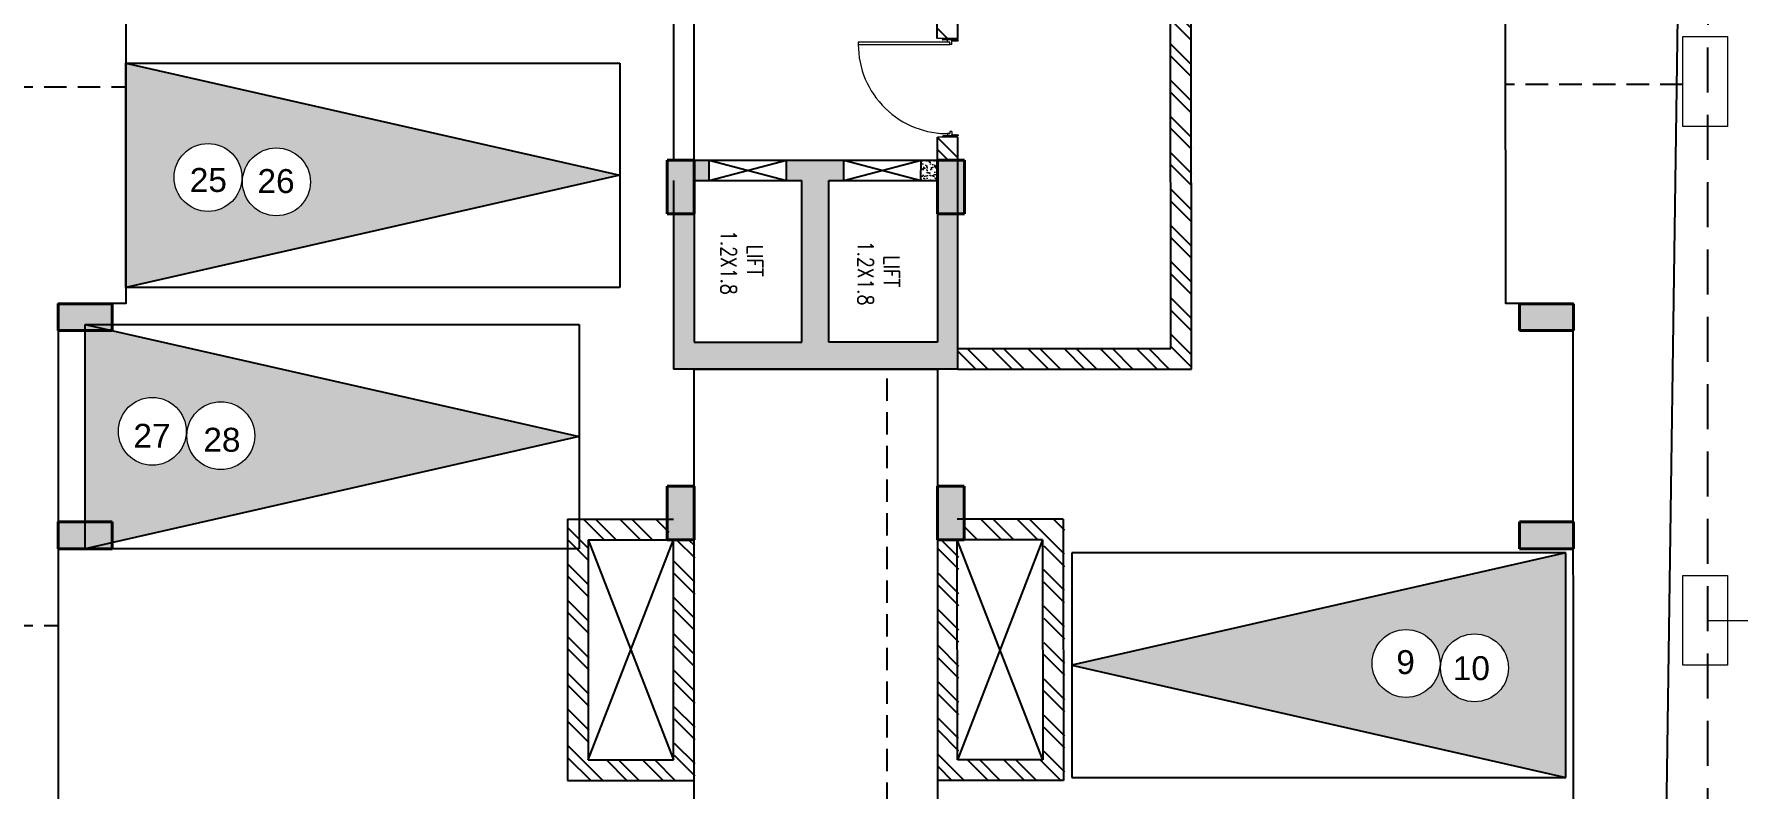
# Model space of a CAD drawing. Header units: metres. Extents: x 29392 to 32022, y 3934 to 33962.
# Drawn here: x 29464.78 to 29483.75, y 4297.26 to 4305.67 of the extents above; entities that cross this region are included whole.
import ezdxf

# ---------------------------------------------------------------- set-up
doc = ezdxf.new("R2010")
doc.units = ezdxf.units.M
for name, pattern in [('DASHED', [19.05, 12.7, -6.35]), ('DASHED2', [9.525, 6.35, -3.175]), ('HIDDEN', [0.375, 0.25, -0.125])]:
    doc.linetypes.add(name, pattern=pattern)
for name, color, linetype, lineweight in [('COLUMN', 7, 'Continuous', 40), ('DOOR', 7, 'Continuous', 20), ('text', 7, 'Continuous', 5)]:
    doc.layers.add(name, color=color, linetype=linetype, lineweight=lineweight)
doc.styles.add('DIM_FONT', font='SIMPLEX', dxfattribs={"width": 0.8})
doc.styles.get("Standard").update_dxf_attribs({"font": 'arial.ttf'})
pattern_1 = [(134.9774053, (29538.5390746, 4069.386059), (-0.0044918984, -0.00448835702), [])]
pattern_2 = [(37.5, (-342.077056, 646.147203), (-0.002080040685, 0.06362372085), [0, -0.0501904, 0, -0.056134, 0, -0.0536575]), (7.5, (-342.077056, 646.1472), (0.0584380268, 0.09318726307), [0, -0.0270764, 0, -0.0452374, 0, -0.0173355]), (327.5, (-342.11767, 646.147203), (0.10282900813, 0.00018683401), [0, -0.01651, 0, -0.059436, 0, -0.077597]), (317.5, (-342.11767, 646.1472), (0.09926233882, 0.02898081202), [0, -0.008255, 0, -0.0389636, 0, -0.044577])]

msp = doc.modelspace()

# ---------------------------------------------------------------- hatches: boundary and pattern name
h = msp.add_hatch()
h.set_pattern_fill('ANSI32', color=256, scale=0.03, angle=-90)
h.set_pattern_definition([(315, (28562.76272, 4702.1576), (0.20205576, 0.20205576), []), (315, (28562.76272, 4702.0229), (0.20205576, 0.20205576), [])])
h.paths.add_polyline_path([(29475.063, 4301.937), (29475.062, 4301.937), (29475.062, 4302.167), (29477.433, 4302.168), (29477.431, 4305.867), (29475.432, 4305.867), (29475.432, 4306.097), (29477.661, 4306.097), (29477.663, 4301.939)])
h.paths.add_polyline_path([(29474.837, 4304.266), (29474.837, 4304.52), (29475.063, 4304.52), (29475.063, 4304.266), (29475.063, 4304.266)])
h.paths.add_polyline_path([(29474.832, 4305.62), (29474.832, 4305.797), (29475.062, 4305.797), (29475.062, 4305.62)])
h.paths.add_polyline_path([(29476.25, 4314.753), (29476.259, 4314.744), (29476.295, 4314.744), (29476.304, 4314.753)])
h = msp.add_hatch()
h.set_pattern_fill('ANSI31', color=256, scale=0.002, angle=89.9774)
h.set_pattern_definition(pattern_1)
h.paths.add_polyline_path([(29475.017, 4304.523), (29475.017, 4304.535), (29474.897, 4304.535, 1), (29474.897, 4304.523)])
h.paths.add_polyline_path([(29475.067, 4304.535), (29475.067, 4304.547), (29474.996, 4304.547), (29474.996, 4304.535)])
h.paths.add_polyline_path([(29474.996, 4305.604), (29474.996, 4305.592), (29475.067, 4305.592), (29475.067, 4305.604)])
h.paths.add_polyline_path([(29474.897, 4305.616, 1), (29474.897, 4305.604), (29475.018, 4305.604), (29475.018, 4305.616)])
h = msp.add_hatch()
h.set_pattern_fill('ANSI31', color=256, scale=0.002, angle=89.9774)
h.set_pattern_definition(pattern_1)
h.paths.add_polyline_path([(29475.017, 4304.523), (29475.017, 4304.535), (29474.897, 4304.535, 1), (29474.897, 4304.523)])
h.paths.add_polyline_path([(29475.067, 4304.535), (29475.067, 4304.547), (29474.996, 4304.547), (29474.996, 4304.535)])
h.paths.add_polyline_path([(29474.996, 4305.604), (29474.996, 4305.592), (29475.067, 4305.592), (29475.067, 4305.604)])
h.paths.add_polyline_path([(29474.897, 4305.616, 1), (29474.897, 4305.604), (29475.018, 4305.604), (29475.018, 4305.616)])
at = {"true_color": 0x136734, "transparency": 33554669}
h = msp.add_hatch(color=116, dxfattribs=at)
h.dxf.hatch_style = 1
h.paths.add_polyline_path([(29471.298, 4304.096), (29465.798, 4305.346), (29465.798, 4302.846)])
h.paths.add_polyline_path([(29467.097, 4304.023, -1), (29467.852, 4304.023, -1)], flags=16)
h.paths.add_polyline_path([(29466.334, 4304.072, -1), (29467.089, 4304.072, -1)], flags=16)
h.paths.add_polyline_path([(29467.195, 4303.826), (29467.744, 4303.826), (29467.744, 4304.234), (29467.195, 4304.234)], flags=8)
h.paths.add_polyline_path([(29466.441, 4303.839), (29466.991, 4303.839), (29466.991, 4304.246), (29466.441, 4304.246)], flags=8)
h = msp.add_hatch(color=116, dxfattribs=at)
h.dxf.hatch_style = 1
h.paths.add_polyline_path([(29470.844, 4301.186), (29465.652, 4302.366), (29465.344, 4302.366), (29465.344, 4300.236), (29465.644, 4300.236), (29465.644, 4300.004)])
h.paths.add_polyline_path([(29466.477, 4301.196, -0.01717), (29466.469, 4301.22, -0.968489), (29465.714, 4301.245, -1), (29466.47, 4301.245, -0.01717), (29466.477, 4301.22, -0.968489), (29467.233, 4301.196, -1)], flags=16)
h.paths.add_polyline_path([(29466.592, 4300.946), (29467.142, 4300.946), (29467.142, 4301.354), (29466.592, 4301.354)], flags=8)
h.paths.add_polyline_path([(29465.814, 4300.995), (29466.362, 4300.995), (29466.362, 4301.396), (29465.814, 4301.396)], flags=8)
h.paths.add_polyline_path([(29467.195, 4303.826), (29467.744, 4303.826), (29467.744, 4304.234), (29467.195, 4304.234)], flags=9)
h.paths.add_polyline_path([(29466.441, 4303.839), (29466.991, 4303.839), (29466.991, 4304.246), (29466.441, 4304.246)], flags=9)
h = msp.add_hatch()
h.set_pattern_fill('ANSI32', color=256, scale=0.03, angle=-90)
h.set_pattern_definition([(315, (28588.24326, 4702.1576), (0.20205576, 0.20205576), []), (315, (28588.24326, 4702.0229), (0.20205576, 0.20205576), [])])
h.paths.add_polyline_path([(29471.917, 4300.038), (29471.903, 4300.037), (29471.904, 4297.587), (29470.954, 4297.587), (29470.953, 4300.037), (29471.845, 4300.037), (29471.845, 4300.267), (29470.723, 4300.267), (29470.724, 4297.357), (29472.133, 4297.358), (29472.133, 4300.038)])
h = msp.add_hatch()
h.set_pattern_fill('ANSI32', color=256, scale=0.03, angle=-90)
h.set_pattern_definition([(315, (28588.22513, 4702.1576), (0.20205576, 0.20205576), []), (315, (28588.22513, 4702.0229), (0.20205576, 0.20205576), [])])
h.paths.add_polyline_path([(29475.07, 4300.038), (29475.07, 4300.037), (29475.069, 4297.587), (29476.019, 4297.587), (29476.02, 4300.037), (29475.142, 4300.037), (29475.142, 4300.267), (29476.25, 4300.267), (29476.249, 4297.357), (29474.842, 4297.358), (29474.842, 4300.038)])
h = msp.add_hatch(color=116, dxfattribs=at)
h.dxf.hatch_style = 1
h.paths.add_polyline_path([(29481.831, 4299.891), (29476.331, 4298.641), (29481.831, 4297.391)])
h.paths.add_polyline_path([(29479.675, 4298.66, -1), (29480.43, 4298.66, -1)], flags=16)
h.paths.add_polyline_path([(29481.193, 4298.611, -1), (29480.438, 4298.611, -1)], flags=16)
h.paths.add_polyline_path([(29480.505, 4298.402), (29481.055, 4298.402), (29481.055, 4298.81), (29480.505, 4298.81)], flags=8)
h.paths.add_polyline_path([(29479.876, 4298.47), (29480.219, 4298.47), (29480.219, 4298.878), (29479.876, 4298.878)], flags=8)
at = {"layer": 'COLUMN'}
h = msp.add_hatch(color=256, dxfattribs=at)
h.dxf.hatch_style = 1
h.paths.add_polyline_path([(29472.124, 4303.666), (29471.824, 4303.666), (29471.824, 4304.266), (29472.124, 4304.266)])
h = msp.add_hatch(color=256, dxfattribs=at)
h.dxf.hatch_style = 1
h.paths.add_polyline_path([(29474.837, 4303.666), (29475.137, 4303.666), (29475.137, 4304.266), (29474.837, 4304.266)])
h = msp.add_hatch(color=256, dxfattribs=at)
h.dxf.hatch_style = 1
h.paths.add_polyline_path([(29465.644, 4302.666), (29465.644, 4302.366), (29465.044, 4302.366), (29465.044, 4302.666)])
h = msp.add_hatch(color=256, dxfattribs=at)
h.dxf.hatch_style = 1
h.paths.add_polyline_path([(29481.317, 4302.666), (29481.317, 4302.366), (29481.917, 4302.366), (29481.917, 4302.666)])
h = msp.add_hatch(color=256, dxfattribs=at)
h.dxf.hatch_style = 1
h.paths.add_polyline_path([(29472.126, 4300.036), (29471.826, 4300.036), (29471.826, 4300.636), (29472.126, 4300.636)])
h = msp.add_hatch(color=256, dxfattribs=at)
h.dxf.hatch_style = 1
h.paths.add_polyline_path([(29474.834, 4300.036), (29475.134, 4300.036), (29475.134, 4300.636), (29474.834, 4300.636)])
h = msp.add_hatch(color=256, dxfattribs=at)
h.dxf.hatch_style = 1
h.paths.add_polyline_path([(29465.644, 4300.236), (29465.644, 4299.936), (29465.044, 4299.936), (29465.044, 4300.236)])
h = msp.add_hatch(color=256, dxfattribs=at)
h.dxf.hatch_style = 1
h.paths.add_polyline_path([(29481.317, 4300.236), (29481.317, 4299.936), (29481.917, 4299.936), (29481.917, 4300.236)])
at = {"layer": 'text'}
h = msp.add_hatch(dxfattribs=at)
h.set_pattern_fill('ANSI31', color=256, scale=0.49)
h.set_pattern_definition([(45, (342.1382, 244.0105), (-1.100081375, 1.100081375), [])])
h.paths.add_polyline_path([(29489.111, 4338.94), (29458.294, 4329.438), (29457.485, 4324.686), (29461.789, 4326.247), (29476.326, 4331.521, -0.525377), (29487.824, 4323.371), (29487.403, 4293.735, -0.426651), (29480.455, 4287.262), (29450.998, 4286.558), (29450.668, 4284.619), (29488.38, 4285.996), (29488.516, 4295.872)])
at = {"layer": 'text', "transparency": 33554669}
h = msp.add_hatch(dxfattribs=at)
h.set_pattern_fill('AR-SAND', color=256, scale=0.0013)
h.set_pattern_definition(pattern_2)
h.paths.add_polyline_path([(29475.062, 4303.666), (29474.837, 4303.666), (29474.837, 4302.237), (29473.624, 4302.237), (29473.624, 4304.037), (29473.793, 4304.037), (29473.793, 4304.266), (29473.154, 4304.266), (29473.154, 4304.038), (29473.154, 4304.037), (29473.324, 4304.037), (29473.324, 4302.237), (29472.124, 4302.237), (29472.124, 4303.666), (29471.897, 4303.666), (29471.897, 4301.937), (29475.062, 4301.937)])
h.paths.add_polyline_path([(29472.293, 4304.266), (29472.124, 4304.266), (29472.124, 4304.037), (29472.293, 4304.037)], flags=17)
h.paths.add_polyline_path([(29473.793, 4304.266), (29473.793, 4304.037)], flags=17)
h = msp.add_hatch(dxfattribs=at)
h.set_pattern_fill('AR-SAND', color=256, scale=0.0013)
h.set_pattern_definition(pattern_2)
h.paths.add_polyline_path([(29474.837, 4304.266), (29474.654, 4304.266), (29474.652, 4304.266), (29474.651, 4304.038), (29474.654, 4304.037), (29474.837, 4304.037)])

# ---------------------------------------------------------------- linework, layer by layer
at = {"color": 244, "linetype": 'HIDDEN', "ltscale": 2, "true_color": 0x991b1e}
msp.add_line((29483.413, 4293.77), (29483.418, 4322.095), dxfattribs=at)
for p, q in [((29474.832, 4305.62), (29474.832, 4306.096)), ((29477.663, 4301.939), (29477.661, 4306.097)), ((29471.898, 4304.266), (29471.898, 4305.797)), ((29472.124, 4304.266), (29472.124, 4305.797)), ((29475.062, 4305.62), (29475.062, 4305.866)), ((29477.433, 4302.168), (29477.431, 4305.867)), ((29465.798, 4302.846), (29465.798, 4305.346)), ((29465.798, 4305.346), (29471.298, 4305.346)), ((29465.798, 4305.346), (29471.298, 4304.096)), ((29471.298, 4305.346), (29471.298, 4302.846)), ((29474.837, 4304.266), (29474.837, 4304.52)), ((29474.837, 4304.266), (29474.837, 4304.52)), ((29475.063, 4304.266), (29475.063, 4304.52)), ((29475.063, 4304.266), (29475.063, 4304.52)), ((29472.124, 4304.266), (29475.062, 4304.266)), ((29472.293, 4304.037), (29472.293, 4304.266)), ((29472.293, 4304.037), (29473.154, 4304.266)), ((29472.293, 4304.266), (29473.154, 4304.037)), ((29473.154, 4304.037), (29473.154, 4304.266)), ((29473.793, 4304.037), (29473.793, 4304.266)), ((29473.793, 4304.037), (29474.654, 4304.266)), ((29473.793, 4304.266), (29474.654, 4304.037)), ((29474.651, 4304.037), (29474.652, 4304.266)), ((29475.062, 4301.937), (29475.062, 4304.266)), ((29471.298, 4304.096), (29465.798, 4302.846)), ((29471.897, 4304.037), (29471.897, 4301.937)), ((29472.124, 4304.037), (29473.324, 4304.037)), ((29472.124, 4304.037), (29472.124, 4302.237)), ((29473.324, 4302.237), (29473.324, 4304.037)), ((29473.624, 4302.237), (29473.624, 4304.037)), ((29473.624, 4304.037), (29474.837, 4304.037)), ((29474.837, 4304.037), (29474.837, 4302.237)), ((29471.298, 4302.846), (29465.798, 4302.846)), ((29465.344, 4299.936), (29465.344, 4302.436)), ((29465.344, 4302.436), (29470.844, 4302.436)), ((29465.344, 4302.436), (29470.844, 4301.186)), ((29470.844, 4302.436), (29470.844, 4299.936)), ((29472.124, 4302.237), (29473.324, 4302.237)), ((29474.837, 4302.237), (29473.624, 4302.237)), ((29475.063, 4302.167), (29477.433, 4302.168)), ((29475.062, 4301.937), (29471.897, 4301.937)), ((29475.063, 4301.937), (29477.663, 4301.939)), ((29470.844, 4301.186), (29465.344, 4299.936)), ((29470.716, 4300.267), (29470.715, 4297.357)), ((29470.716, 4300.267), (29471.896, 4300.266)), ((29476.236, 4300.267), (29475.056, 4300.266)), ((29476.236, 4300.267), (29476.238, 4297.357)), ((29470.844, 4299.936), (29465.344, 4299.936)), ((29470.946, 4300.037), (29470.945, 4297.587)), ((29470.945, 4297.587), (29471.896, 4300.036)), ((29470.946, 4300.037), (29471.896, 4300.036)), ((29470.946, 4300.037), (29471.895, 4297.586)), ((29471.895, 4297.586), (29471.896, 4300.036)), ((29476.006, 4300.037), (29475.056, 4300.036)), ((29475.057, 4297.586), (29475.056, 4300.036)), ((29476.007, 4297.587), (29475.056, 4300.036)), ((29476.006, 4300.037), (29475.057, 4297.586)), ((29476.006, 4300.037), (29476.007, 4297.587)), ((29476.331, 4299.891), (29476.331, 4297.391)), ((29481.831, 4299.891), (29476.331, 4299.891)), ((29481.831, 4299.891), (29476.331, 4298.641)), ((29481.831, 4297.391), (29481.831, 4299.891)), ((29476.331, 4298.641), (29481.831, 4297.391)), ((29470.945, 4297.587), (29471.895, 4297.586)), ((29476.007, 4297.587), (29475.057, 4297.586)), ((29470.715, 4297.357), (29472.125, 4297.356)), ((29476.238, 4297.357), (29474.828, 4297.356)), ((29476.331, 4297.391), (29481.831, 4297.391))]:
    msp.add_line(p, q)
at = {"color": 244, "linetype": 'HIDDEN', "true_color": 0x991b1e}
for p, q in [((29463.763, 4305.083), (29465.803, 4305.083)), ((29483.134, 4305.106), (29481.163, 4305.108)), ((29474.273, 4293.709), (29474.276, 4301.937)), ((29463.763, 4299.083), (29465.05, 4299.083))]:
    msp.add_line(p, q, dxfattribs=at)
at = {"color": 8}
msp.add_lwpolyline([(29477.559, 4328.139, -0.410228), (29483.324, 4323.423), (29482.903, 4293.799, -0.33266), (29480.542, 4290.865)], format="xyb", dxfattribs=at)
at = {"color": 251, "true_color": 0x636466}
for points in [[(29465.05, 4318.576), (29465.048, 4312.529), (29465.801, 4312.529), (29465.797, 4302.669), (29465.044, 4302.669), (29465.044, 4296.619)], [(29481.917, 4296.619), (29481.915, 4302.669), (29481.163, 4302.669), (29481.162, 4306.099), (29474.832, 4306.099), (29474.831, 4306.997), (29474.831, 4306.997), (29474.831, 4309.096), (29481.167, 4309.097), (29481.166, 4312.529), (29481.91, 4312.526), (29481.908, 4318.579)], [(29472.124, 4293.956), (29472.127, 4301.937), (29474.834, 4301.937), (29474.837, 4293.956)]]:
    msp.add_lwpolyline(points, dxfattribs=at)
at = {"layer": 'COLUMN'}
for p, q in [((29471.824, 4304.266), (29472.124, 4304.266)), ((29471.824, 4303.666), (29471.824, 4304.266)), ((29472.124, 4304.266), (29472.124, 4303.666)), ((29475.137, 4304.266), (29474.837, 4304.266)), ((29474.837, 4304.266), (29474.837, 4303.666)), ((29475.137, 4303.666), (29475.137, 4304.266)), ((29472.124, 4303.666), (29471.824, 4303.666)), ((29474.837, 4303.666), (29475.137, 4303.666)), ((29465.044, 4302.366), (29465.044, 4302.666)), ((29465.044, 4302.666), (29465.644, 4302.666)), ((29465.644, 4302.666), (29465.644, 4302.366)), ((29481.917, 4302.666), (29481.317, 4302.666)), ((29481.317, 4302.666), (29481.317, 4302.366)), ((29481.917, 4302.366), (29481.917, 4302.666)), ((29465.644, 4302.366), (29465.044, 4302.366)), ((29481.317, 4302.366), (29481.917, 4302.366)), ((29471.826, 4300.636), (29472.126, 4300.636)), ((29471.826, 4300.036), (29471.826, 4300.636)), ((29472.126, 4300.636), (29472.126, 4300.036)), ((29475.134, 4300.636), (29474.834, 4300.636)), ((29474.834, 4300.636), (29474.834, 4300.036)), ((29475.134, 4300.036), (29475.134, 4300.636)), ((29465.044, 4299.936), (29465.044, 4300.236)), ((29465.044, 4300.236), (29465.644, 4300.236)), ((29465.644, 4300.236), (29465.644, 4299.936)), ((29481.917, 4300.236), (29481.317, 4300.236)), ((29481.317, 4300.236), (29481.317, 4299.936)), ((29481.917, 4299.936), (29481.917, 4300.236)), ((29465.644, 4299.936), (29465.044, 4299.936)), ((29472.126, 4300.036), (29471.826, 4300.036)), ((29474.834, 4300.036), (29475.134, 4300.036)), ((29481.317, 4299.936), (29481.917, 4299.936))]:
    msp.add_line(p, q, dxfattribs=at)
at = {"layer": 'DOOR'}
for p, q in [((29474.971, 4305.579), (29473.953, 4305.579)), ((29473.953, 4305.579), (29473.953, 4305.554)), ((29473.953, 4305.554), (29474.971, 4305.554)), ((29475.067, 4305.619), (29474.837, 4305.62)), ((29475.018, 4305.616), (29474.897, 4305.616)), ((29475.067, 4305.604), (29474.897, 4305.604)), ((29474.946, 4305.579), (29474.946, 4305.604)), ((29474.971, 4305.579), (29474.946, 4305.579)), ((29474.971, 4305.554), (29474.971, 4305.579)), ((29474.996, 4305.554), (29474.971, 4305.554)), ((29474.996, 4305.554), (29474.996, 4305.604)), ((29474.996, 4305.604), (29474.996, 4305.592)), ((29474.996, 4305.592), (29475.067, 4305.592)), ((29475.018, 4305.604), (29475.018, 4305.616)), ((29475.067, 4305.592), (29475.067, 4305.604)), ((29475.063, 4304.519), (29474.837, 4304.52)), ((29475.067, 4304.535), (29474.897, 4304.535)), ((29475.017, 4304.523), (29474.897, 4304.523)), ((29474.971, 4304.56), (29474.946, 4304.56)), ((29474.946, 4304.56), (29474.946, 4304.535)), ((29474.996, 4304.585), (29474.971, 4304.585)), ((29474.971, 4304.585), (29474.971, 4304.56)), ((29474.996, 4304.585), (29474.996, 4304.535)), ((29474.996, 4304.535), (29474.996, 4304.547)), ((29474.996, 4304.547), (29475.067, 4304.547)), ((29475.017, 4304.535), (29475.017, 4304.523)), ((29475.067, 4304.547), (29475.067, 4304.535))]:
    msp.add_line(p, q, dxfattribs=at)
at = {"layer": 'DOOR', "linetype": 'DASHED2'}
msp.add_arc((29474.947, 4305.554), 0.994, 179.9774, 271.3762, dxfattribs=at)
at = {"layer": 'DOOR'}
for centre in [(29474.897, 4305.61), (29474.897, 4304.529)]:
    msp.add_arc(centre, 0.006, 89.9774, 269.9774, dxfattribs=at)
at = {"layer": 'text', "color": 244, "linetype": 'DASHED', "ltscale": 2, "true_color": 0x991b1e}
for p, q in [((29483.134, 4304.641), (29483.134, 4305.641)), ((29483.134, 4305.641), (29483.634, 4305.641)), ((29483.634, 4305.641), (29483.634, 4304.641)), ((29483.634, 4304.641), (29483.134, 4304.641)), ((29483.134, 4298.641), (29483.134, 4299.641)), ((29483.134, 4299.641), (29483.634, 4299.641)), ((29483.634, 4299.641), (29483.634, 4298.641)), ((29483.634, 4298.641), (29483.134, 4298.641))]:
    msp.add_line(p, q, dxfattribs=at)
at = {"layer": 'text', "color": 244, "linetype": 'HIDDEN', "ltscale": 2, "true_color": 0x991b1e}
msp.add_line((29483.402, 4299.14), (29492.375, 4299.14), dxfattribs=at)
at = {"layer": 'text'}
for centre in [(29466.712, 4304.072), (29467.474, 4304.023), (29466.092, 4301.245), (29466.855, 4301.196), (29480.053, 4298.66), (29480.815, 4298.611)]:
    msp.add_circle(centre, 0.378, dxfattribs=at)

# ---------------------------------------------------------------- texts
at = {"char_height": 0.17487, "attachment_point": 7, "rotation": 270, "style": 'DIM_FONT'}
for insert in [(29472.423, 4303.875), (29473.947, 4303.756)]:
    msp.add_mtext_dynamic_manual_height_columns('\\pi0.55261;LIFT\\P\\pi0.3894;1.2X1.8', width=1.48495, gutter_width=1, heights=[0], dxfattribs=dict(at, insert=insert))
at = {"layer": 'text'}
for s, height, p in [('25', 0.2663, (29466.509, 4303.911)), ('26', 0.2663, (29467.263, 4303.899)), ('27', 0.2663, (29465.881, 4301.062)), ('28', 0.2663, (29466.66, 4301.018)), ('9', 0.266, (29479.944, 4298.542)), ('10', 0.2663, (29480.573, 4298.474))]:
    msp.add_text(s, height=height, dxfattribs=at).set_placement(p)

doc.saveas('drawing.dxf')
